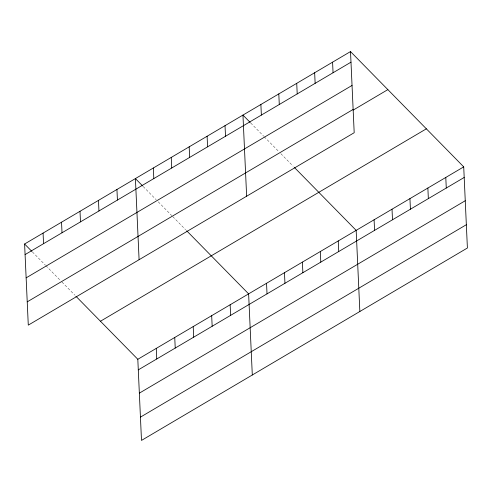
<?xml version="1.0" encoding="UTF-8"?>
<svg xmlns="http://www.w3.org/2000/svg" width="492" height="492" viewBox="0 0 492 492"><rect width="100%" height="100%" fill="white"/><g stroke="black" fill="none" stroke-linecap="round" stroke-linejoin="round"><path stroke-width="0.37" stroke-dasharray="2.46 1.84" d="M250.742 123.006L263.712 136.216M264.229 136.745L279.278 152.065M280.852 153.67L293.146 166.191M143.19 186.505L156.161 199.715M158.239 201.825L171.726 215.564M172.766 216.621L185.601 229.684M32.386 251.922L45.356 265.133M45.873 265.662L60.922 280.987M61.961 282.045L74.79 295.108"/><path stroke-width="0.74" d="M350.507 51.58L354.191 132.717L28.284 325.132L24.6 244.001L350.507 51.58L463.716 166.868L467.4 247.999L141.493 440.42L137.809 359.283L75.86 296.196M25.08 254.585L350.987 62.164M26.137 277.863L352.044 85.448M27.226 301.854L353.133 109.433M353.293 110.036L387.862 89.624M100.454 321.239L426.355 128.824M137.809 359.283L463.716 166.868M138.295 369.873L464.196 177.452M139.347 393.151L465.254 200.736M140.441 417.136L466.342 224.721M250.219 122.477L242.956 115.079L246.64 196.216M294.216 167.28L356.165 230.367L359.849 311.498M142.674 185.976L135.405 178.578L139.095 259.708M186.665 230.779L248.62 293.865L252.304 374.996M24.6 244.001L31.863 251.394M445.789 177.452L446.275 188.036M427.868 188.03L428.347 198.62M409.941 198.614L410.42 209.205M392.019 209.198L392.499 219.783M374.092 219.783L374.572 230.367M332.58 62.164L333.059 72.748M338.244 240.951L338.724 251.535M314.652 72.748L315.138 83.332M320.317 251.529L320.796 262.119M296.731 83.332L297.211 93.917M302.395 262.113L302.875 272.697M278.804 93.91L279.284 104.501M284.468 272.697L284.948 283.281M260.883 104.495L261.363 115.079M266.541 283.281L267.027 293.865M225.028 125.663L225.514 136.247M230.151 304.769L230.631 315.354M207.107 136.247L207.587 146.831M211.683 315.673L212.163 326.257M189.18 146.825L189.66 157.415M193.215 326.571L193.694 337.161M171.259 157.409L171.739 167.993M174.746 337.475L175.226 348.065M153.332 167.993L153.811 178.578M156.278 348.379L156.757 358.969M116.942 189.482L117.422 200.066M98.474 200.385L98.954 210.97M80.005 211.289L80.485 221.874M61.537 222.193L62.017 232.778M43.068 233.097L43.548 243.681"/></g></svg>
